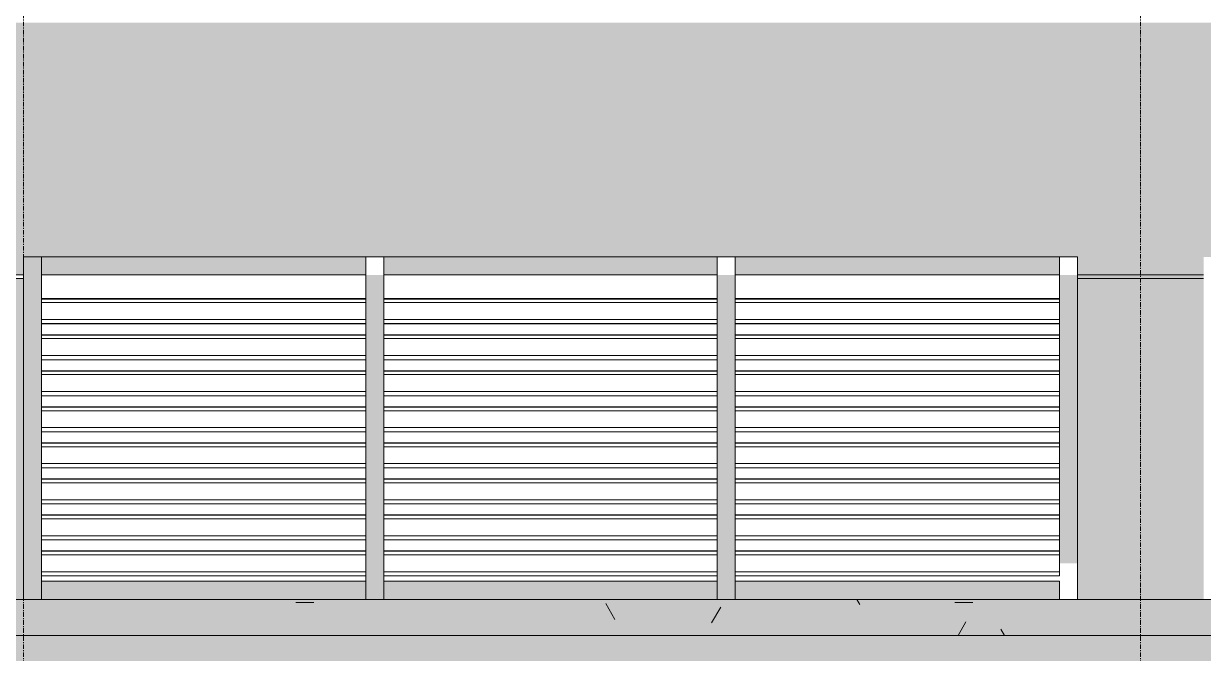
# Model space of a CAD drawing. Header units: millimetres. Extents: x 9199 to 175431, y -4466 to 35300.
# Drawn here: x 108101 to 111376, y 450 to 2197 of the extents above; entities that cross this region are included whole.
import ezdxf

# ---------------------------------------------------------------- set-up
doc = ezdxf.new("R2010")
doc.units = ezdxf.units.MM
doc.linetypes.add('Grid Line', pattern=[22.225, 12.7, -3.175, 3.175, -3.175])
for name, color, linetype, lineweight in [('A-DETL-GENF-2', 9, 'Continuous', 9), ('A-DETL-THIN', 151, 'Continuous', 9), ('A-GLAZ-CWMG', 51, 'Continuous', 9), ('A-WALL', 113, 'Continuous', 9), ('A-WALL-PATT', 111, 'Continuous', 9), ('A-WALL-PATT-2', 111, 'Continuous', 5), ('S-GRID-1', 1, 'Grid Line', 9)]:
    doc.layers.add(name, color=color, linetype=linetype, lineweight=lineweight)

# ---------------------------------------------------------------- blocks, each defined once
blk = doc.blocks.new('Rectangular Mullion - 50 x 100mm-V238-TKCS_MẶT ĐỨNG HƯỚNG TÂY')
at = {"layer": 'A-GLAZ-CWMG'}
blk.add_hatch(color=256, dxfattribs=at).paths.add_polyline_path([(-72986.9, 1500), (-72086.9, 1500), (-72086.9, 1550), (-72986.9, 1550)])
for p, q in [((-72986.9, 1500), (-72986.9, 1550)), ((-72086.9, 1550), (-72086.9, 1500)), ((-72086.9, 1500), (-72986.9, 1500))]:
    blk.add_line(p, q, dxfattribs=at)
blk = doc.blocks.new('Rectangular Mullion - 50 x 100mm-3083501-TKCS_MẶT ĐỨNG HƯỚNG TÂY')
at = {"layer": 'A-GLAZ-CWMG'}
blk.add_hatch(color=256, dxfattribs=at).paths.add_polyline_path([(-72036.9, 1500), (-71111.9, 1500), (-71111.9, 1550), (-72036.9, 1550)])
for p, q in [((-72036.9, 1500), (-72036.9, 1550)), ((-71111.9, 1550), (-71111.9, 1500)), ((-71111.9, 1500), (-72036.9, 1500))]:
    blk.add_line(p, q, dxfattribs=at)
blk = doc.blocks.new('Rectangular Mullion - 50 x 100mm-V239-TKCS_MẶT ĐỨNG HƯỚNG TÂY')
at = {"layer": 'A-GLAZ-CWMG'}
blk.add_hatch(color=256, dxfattribs=at).paths.add_polyline_path([(-70161.9, 600), (-70161.9, 650), (-71061.9, 650), (-71061.9, 600), (-70178.1, 600)])
for p, q in [((-71061.9, 600), (-71061.9, 650)), ((-71061.9, 650), (-70161.9, 650)), ((-70161.9, 650), (-70161.9, 600))]:
    blk.add_line(p, q, dxfattribs=at)
blk = doc.blocks.new('Rectangular Mullion - 50 x 100mm-3083502-TKCS_MẶT ĐỨNG HƯỚNG TÂY')
at = {"layer": 'A-GLAZ-CWMG'}
blk.add_hatch(color=256, dxfattribs=at).paths.add_polyline_path([(-71236.3, 600), (-71111.9, 600), (-71111.9, 650), (-72036.9, 650), (-72036.9, 600)])
for p, q in [((-72036.9, 600), (-72036.9, 650)), ((-72036.9, 650), (-71111.9, 650)), ((-71111.9, 650), (-71111.9, 600))]:
    blk.add_line(p, q, dxfattribs=at)
blk = doc.blocks.new('Rectangular Mullion - 50 x 100mm-V168-TKCS_MẶT ĐỨNG HƯỚNG TÂY')
at = {"layer": 'A-GLAZ-CWMG'}
blk.add_hatch(color=256, dxfattribs=at).paths.add_polyline_path([(-21335.3, 600), (-21335.3, 700), (-21385.3, 700), (-21385.3, 600)])
blk.add_line((-21335.3, 700), (-21335.3, 600), dxfattribs=at)
blk = doc.blocks.new('Rectangular Mullion - 50 x 100mm-V169-TKCS_MẶT ĐỨNG HƯỚNG TÂY')
at = {"layer": 'A-GLAZ-CWMG'}
blk.add_hatch(color=256, dxfattribs=at).paths.add_polyline_path([(-21335.3, 700), (-21335.3, 800), (-21385.3, 800), (-21385.3, 700)])
blk.add_line((-21335.3, 800), (-21335.3, 700), dxfattribs=at)
blk = doc.blocks.new('Rectangular Mullion - 50 x 100mm-3082132-TKCS_MẶT ĐỨNG HƯỚNG TÂY')
at = {"layer": 'A-GLAZ-CWMG'}
blk.add_hatch(color=256, dxfattribs=at).paths.add_polyline_path([(-21335.3, 1500), (-21335.3, 1550), (-21385.3, 1550), (-21385.3, 1500)])
blk.add_line((-21335.3, 1550), (-21335.3, 1500), dxfattribs=at)
blk = doc.blocks.new('Rectangular Mullion - 50 x 100mm-2333212-TKCS_MẶT ĐỨNG HƯỚNG TÂY')
at = {"layer": 'A-GLAZ-CWMG'}
blk.add_hatch(color=256, dxfattribs=at).paths.add_polyline_path([(-17604.9, 700), (-17586.9, 700), (-17586.9, 800), (-17636.9, 800), (-17636.9, 700)])
blk.add_line((-17636.9, 700), (-17636.9, 800), dxfattribs=at)
blk = doc.blocks.new('Rectangular Mullion - MULLION LA SACH-2333351-TKCS_MẶT ĐỨNG HƯỚNG TÂY')
at = {"layer": 'A-GLAZ-CWMG'}
for p, q in [((-70161.9, 734.3), (-71061.9, 734.3)), ((-70161.9, 733.3), (-71061.9, 733.3)), ((-70161.9, 733.2), (-71061.9, 733.2)), ((-70161.9, 723.5), (-71061.9, 723.5)), ((-70161.9, 700), (-70161.9, 676.5)), ((-70161.9, 676.5), (-71061.9, 676.5)), ((-70161.9, 665), (-71061.9, 665)), ((-70161.9, 664.8), (-71061.9, 664.8)), ((-70161.9, 676.5), (-70161.9, 665)), ((-70161.9, 665), (-70161.9, 664.8))]:
    blk.add_line(p, q, dxfattribs=at)
blk = doc.blocks.new('Rectangular Mullion - MULLION LA SACH-3083503-TKCS_MẶT ĐỨNG HƯỚNG TÂY')
at = {"layer": 'A-GLAZ-CWMG'}
for p, q in [((-71111.9, 734.3), (-72036.9, 734.3)), ((-71111.9, 733.3), (-72036.9, 733.3)), ((-71111.9, 733.2), (-72036.9, 733.2)), ((-71111.9, 723.5), (-72036.9, 723.5)), ((-71111.9, 676.5), (-72036.9, 676.5)), ((-71111.9, 665), (-72036.9, 665)), ((-71111.9, 664.8), (-72036.9, 664.8))]:
    blk.add_line(p, q, dxfattribs=at)
blk = doc.blocks.new('Rectangular Mullion - MULLION LA SACH-V240-TKCS_MẶT ĐỨNG HƯỚNG TÂY')
at = {"layer": 'A-GLAZ-CWMG'}
for p, q in [((-72086.9, 734.3), (-72986.9, 734.3)), ((-72086.9, 733.3), (-72986.9, 733.3)), ((-72086.9, 733.2), (-72986.9, 733.2)), ((-72086.9, 723.5), (-72986.9, 723.5)), ((-72086.9, 676.5), (-72986.9, 676.5)), ((-72086.9, 665), (-72986.9, 665)), ((-72086.9, 664.8), (-72986.9, 664.8))]:
    blk.add_line(p, q, dxfattribs=at)
blk = doc.blocks.new('Rectangular Mullion - 50 x 100mm-V171-TKCS_MẶT ĐỨNG HƯỚNG TÂY')
at = {"layer": 'A-GLAZ-CWMG'}
blk.add_hatch(color=256, dxfattribs=at).paths.add_polyline_path([(-18511.5, 600), (-18511.5, 700), (-18561.5, 700), (-18561.5, 600)])
for p, q in [((-18561.5, 700), (-18561.5, 600)), ((-18511.5, 700), (-18511.5, 600))]:
    blk.add_line(p, q, dxfattribs=at)
blk = doc.blocks.new('Rectangular Mullion - 50 x 100mm-2333205-TKCS_MẶT ĐỨNG HƯỚNG TÂY')
at = {"layer": 'A-GLAZ-CWMG'}
blk.add_hatch(color=256, dxfattribs=at).paths.add_polyline_path([(-13113.2, 2100), (-13113.2, 2200), (-13163.2, 2200), (-13163.2, 2100)])
for p, q in [((-13163.2, 2200), (-13163.2, 2100)), ((-13113.2, 2200), (-13113.2, 2100))]:
    blk.add_line(p, q, dxfattribs=at)

msp = doc.modelspace()

# ---------------------------------------------------------------- hatches: boundary and pattern name
at = {"layer": 'A-DETL-GENF-2'}
h = msp.add_hatch(dxfattribs=at)
h.set_pattern_fill('FP_33', color=256, style=0, pattern_type=2)
h.set_pattern_definition([(0, (129582.6, 1200), (725.805, 725.805), [725.805, -725.805]), (0, (129582.6, 1472.2), (725.805, 725.805), [725.805, -725.805]), (0, (129582.6, 1744.35), (725.805, 725.805), [725.805, -725.805]), (90, (129673.3, 1835.1), (-725.805, 725.805), [725.805, -725.805]), (90, (129945.5, 1835.1), (-725.805, 725.805), [725.805, -725.805]), (90, (130217.7, 1835.1), (-725.805, 725.805), [725.805, -725.805])])
h.paths.add_polyline_path([(100378.3, -955.5), (168101.5, -955.5), (168101.5, 500), (100378.3, 500), (100378.3, -407.6)])
at = {"layer": 'A-WALL-PATT'}
h = msp.add_hatch(dxfattribs=at)
h.set_pattern_fill('FP_27', color=256, style=0, pattern_type=2)
h.set_pattern_definition([(0, (129582.6, 1200), (1219.2, 304.8), [50.292, -864.108, 50.292, -864.108, -4876.8]), (0, (129582.6, 1200), (1219.2, 304.8), [-1828.8, 50.292, -1778.508, 50.292, -864.108, -2133.6]), (0, (129582.6, 1200), (1219.2, 304.8), [-4572, 50.292, -559.308, 50.292, -1473.708]), (120, (130039.8, 1352.4), (-873.5645, 903.458), [50.292, -864.108, 50.292, -5740.908]), (120, (130039.8, 1352.4), (-873.5645, 903.458), [-964.692, -864.108, 50.292, -1778.508, -3048]), (120, (130039.8, 1352.4), (-873.5645, 903.458), [-3657.6, 50.292, -864.108, 50.292, -2083.308]), (120, (130039.8, 1352.4), (-873.5645, 903.458), [-4622.292, -559.308, 50.292, -1473.708]), (240, (130192.2, 1962), (-345.6355, -1208.258), [50.292, -864.108, 50.292, -5740.908]), (240, (130192.2, 1962), (-345.6355, -1208.258), [-964.692, -864.108, 50.292, -1778.508, -3048]), (240, (130192.2, 1962), (-345.6355, -1208.258), [-3657.6, 50.292, -864.108, 50.292, -2083.308]), (240, (130192.2, 1962), (-345.6355, -1208.258), [-4622.292, -559.308, 50.292, -1473.708])])
h.paths.add_polyline_path([(119051.8, 500), (119051.8, 600), (106801.2, 600), (106801.2, 500), (118896.4, 500)])
h = msp.add_hatch(dxfattribs=at)
h.set_pattern_fill('FP_28', color=256, style=0, pattern_type=2)
h.set_pattern_definition([(349.695, (119240.804, 869.39), (3657.59817, -609.61005), [68.155, -6747.38]), (0, (119307.86, 857.2), (609.6, 609.6), [67.056, -542.544]), (18.435, (119374.92, 857.2), (1219.1992, 609.6016), [57.832, -1869.893]), (172.875, (119429.78, 875.49), (4267.1994, -609.5991), [49.148, -4865.604]), (174.806, (119381.01, 881.584), (6096.00395, -609.55472), [67.333, -6665.92]), (194.036, (119313.96, 887.68), (-1828.8022, -609.5924), [75.403, -2438.042]), (9.462, (119289.57, 869.39), (3048.00504, 609.5835), [37.08, -3670.97]), (353.66, (119326.15, 875.49), (-4876.8008, 609.5835), [55.202, -5464.96]), (185.711, (119381.01, 869.39), (-5486.3951, -609.63944), [61.264, -6065.139]), (168.69, (119320.05, 863.3), (2438.4, -609.6026), [31.084, -3077.28]), (354.806, (119185.94, 863.296), (-6096.00395, 609.55472), [67.333, -6665.92]), (348.69, (119253, 857.2), (-2438.4, 609.6026), [62.167, -3046.194]), (0, (119313.96, 845), (609.6, 609.6), [73.152, -536.448]), (20.556, (119387.11, 845.01), (3048.0001, 1219.19697), [52.084, -5156.34]), (3.814, (119435.876, 863.296), (8534.40115, 609.58889), [91.643, -9072.654]), (354.806, (119527.316, 869.39), (-6096.00395, 609.55472), [67.333, -6665.92]), (0, (119594.4, 863.3), (609.6, 609.6), [67.056, -542.544]), (5.194, (119051.83, 863.296), (6096.00395, 609.55472), [67.333, -6665.92]), (354.806, (119118.884, 869.39), (-6096.00395, 609.55472), [67.333, -6665.92]), (0, (119051.8, 875.5), (609.6, 609.6), [36.576, -573.024]), (5.194, (119088.404, 875.49), (6096.00395, 609.55472), [67.333, -6665.92]), (0, (119155.46, 881.6), (609.6, 609.6), [60.96, -548.64]), (10.305, (119216.42, 881.584), (-3657.59817, -609.61005), [68.155, -6747.38]), (5.194, (119283.476, 893.776), (6096.00395, 609.55472), [67.333, -6665.92]), (354.806, (119350.53, 899.87), (-6096.00395, 609.55472), [67.333, -6665.92]), (354.806, (119417.59, 893.776), (-6096.00395, 609.55472), [67.333, -6665.92]), (351.87, (119484.644, 887.68), (-3657.60043, 609.5929), [86.21, -4224.312]), (0, (119570, 875.5), (609.6, 609.6), [91.44, -518.16]), (347.471, (119545.604, 509.73), (3047.99888, -609.61085), [56.202, -5564.033]), (354.289, (119600.47, 497.536), (-5486.3951, 609.63944), [61.264, -6065.139]), (8.13, (119545.604, 509.73), (3657.60043, 609.5929), [43.105, -4267.418]), (9.462, (119588.28, 515.82), (3048.00504, 609.5835), [74.16, -3633.892]), (0, (119051.8, 528), (609.6, 609.6), [73.152, -536.448]), (350.538, (119124.98, 528.02), (-3048.005, 609.5835), [37.08, -3670.97]), (201.801, (119161.56, 521.92), (1828.8045, 609.5868), [32.828, -3249.968]), (192.995, (119131.076, 509.73), (5486.39314, 1219.23746), [81.331, -8051.747]), (352.875, (119612.66, 509.73), (-4267.1994, 609.5991), [49.148, -4865.604]), (7.125, (119612.66, 509.73), (4267.1994, 609.5991), [49.148, -4865.604]), (0, (119051.8, 515.8), (609.6, 609.6), [48.768, -560.832]), (194.036, (119100.6, 515.82), (-1828.8022, -609.5924), [50.27, -2463.177]), (356.633, (119185.94, 534.112), (-9753.59439, 609.69188), [103.811, -10277.302]), (357.709, (119289.572, 528.016), (-14630.39665, 609.69909), [152.522, -15099.665]), (3.18, (119441.972, 521.92), (10363.19831, 609.63121), [109.897, -10879.823]), (9.462, (119551.7, 528.02), (3048.00504, 609.5835), [111.242, -3596.81]), (10.305, (119051.83, 473.15), (-3657.59817, -609.61005), [68.155, -6747.38]), (15.945, (119118.884, 485.34), (-2438.4042, -609.58315), [88.76, -4349.196]), (0, (119204.2, 509.7), (609.6, 609.6), [79.248, -530.352]), (351.87, (119283.48, 509.73), (-3657.60043, 609.5929), [86.21, -4224.312]), (3.576, (119368.82, 497.536), (9144.00297, 609.5468), [97.726, -9674.906]), (351.254, (119466.356, 503.63), (4267.20096, -609.58783), [80.18, -7937.856]), (345.964, (119545.6, 491.44), (-1828.8022, 609.5924), [75.403, -2438.042]), (0, (119618.76, 473.15), (609.6, 609.6), [42.672, -566.928]), (174.806, (119185.94, 534.11), (6096.00395, -609.55472), [134.665, -6598.587]), (355.236, (119051.83, 570.69), (-6705.59647, 609.64143), [146.811, -7193.745]), (0, (119198.13, 558.5), (609.6, 609.6), [140.208, -469.392]), (4.086, (119338.34, 558.496), (7924.79503, 609.65274), [171.123, -8385.02]), (0, (119509, 570.7), (609.6, 609.6), [152.4, -457.2]), (7.125, (119051.83, 442.67), (4267.1994, 609.5991), [147.443, -4767.31]), (6.34, (119198.13, 460.96), (4876.8008, 609.5835), [110.403, -5409.758]), (357.51, (119307.86, 473.152), (-13411.196973, 609.70439), [140.34, -13893.706]), (353.48, (119448.068, 467.056), (-15849.59217, 1828.855172), [214.749, -21260.135]), (3.013, (119051.83, 838.912), (10972.79715, 609.6408), [115.984, -11482.446]), (351.87, (119167.65, 845.01), (-3657.60043, 609.5929), [129.316, -4181.208]), (357.614, (119295.668, 826.72), (-14020.79943, 609.613717), [146.431, -14496.664]), (10.62, (119441.972, 820.624), (-6705.59246, -1219.23973), [99.236, -9824.334]), (0, (119539.5, 838.9), (609.6, 609.6), [121.92, -487.68]), (356.82, (119051.83, 912.064), (-10363.19831, 609.63121), [109.897, -10879.823]), (6.009, (119161.556, 905.968), (-6095.99899, -609.599175), [116.464, -11529.929]), (6.71, (119277.38, 918.16), (-5486.39734, -609.61573), [104.346, -10330.325]), (354.289, (119381.01, 930.35), (-5486.3951, 609.63944), [122.528, -6003.877]), (347.905, (119502.932, 918.16), (-5486.39487, 1219.22295), [87.281, -8640.862]), (9.462, (119588.28, 899.87), (3048.00504, 609.5835), [74.16, -3633.892]), (3.814, (119051.83, 796.24), (8534.40115, 609.58889), [91.643, -9072.654]), (347.196, (119143.268, 802.336), (-7924.80896, 1828.76326), [137.532, -13615.67]), (0, (119277.4, 771.86), (609.6, 609.6), [152.4, -457.2]), (5.44, (119429.78, 771.856), (-6705.60249, -609.56085), [128.595, -12730.932]), (6.71, (119557.796, 784.048), (-5486.397345, -609.61573), [104.346, -10330.325]), (0, (119051.8, 954.74), (609.6, 609.6), [103.632, -505.968]), (8.13, (119155.46, 954.74), (3657.60043, 609.5929), [172.42, -4138.102]), (357.614, (119326.148, 979.12), (-14020.79943, 609.613717), [146.431, -14496.664]), (354.472, (119472.452, 973.024), (12801.59101, -1219.302898), [189.859, -18796.025]), (6.843, (119051.828, 400), (-10363.195037, -1219.241277), [153.494, -15195.842]), (0, (119204.2, 418.3), (609.6, 609.6), [170.688, -438.912]), (356.348, (119374.916, 418.288), (-18897.604963, 1219.126665), [287.095, -28422.422]), (0, (119051.8, 613.36), (609.6, 609.6), [146.304, -463.296]), (4.764, (119198.13, 613.36), (6705.59647, 609.64143), [146.811, -7193.745]), (358.152, (119344.436, 625.552), (-18287.996238, 609.724117), [189.074, -18718.355]), (357.274, (119533.412, 619.456), (-12192.004244, 609.53415), [128.161, -12687.945]), (354.806, (119051.83, 710.896), (-6096.00395, 609.55472), [134.665, -6598.587]), (0, (119185.94, 698.7), (609.6, 609.6), [195.072, -414.528]), (1.909, (119381.012, 698.704), (17678.40105, 609.553228), [182.982, -18115.176]), (3.576, (119563.892, 704.8), (9144.00297, 609.5468), [97.726, -9674.906])])
h.paths.add_polyline_path([(119051.8, 500), (119051.8, 600), (106801.2, 600), (106801.2, 500), (118896.4, 500)])
at = {"layer": 'A-WALL-PATT-2'}
h = msp.add_hatch(color=256, dxfattribs=at)
h.paths.add_polyline_path([(107897.9, 600), (108101.3, 600), (108101.3, 1490), (107897.9, 1490), (107897.9, 688.4)])
h.paths.add_polyline_path([(111026.2, 600), (111376.4, 600), (111376.4, 1490), (111026.2, 1490), (111026.2, 688.4)])
h.paths.add_polyline_path([(111026.2, 1500), (111376.4, 1500), (111376.4, 1550), (116104.9, 1550), (116104.9, 2200), (107897.9, 2200), (107897.9, 1500), (108101.3, 1500), (108101.3, 1550), (111026.2, 1550)])
msp.add_hatch(color=256, dxfattribs=at).paths.add_polyline_path([(111026.2, 1490), (111376.4, 1490), (111376.4, 1500), (111026.2, 1500)])

# ---------------------------------------------------------------- linework, layer by layer
at = {"layer": 'A-DETL-THIN'}
msp.add_line((168101.5, 500), (100378.3, 500), dxfattribs=at)
at = {"layer": 'A-WALL'}
for p, q in [((108101.3, 600), (108101.3, 1550)), ((108101.3, 1550), (111026.2, 1550)), ((111026.2, 1550), (111026.2, 600)), ((107751.3, 1500), (108101.3, 1500)), ((108101.3, 1490), (107751.3, 1490)), ((111026.2, 1500), (111376.4, 1500)), ((111376.4, 1490), (111026.2, 1490)), ((140751.8, 600), (101791.2, 600))]:
    msp.add_line(p, q, dxfattribs=at)
at = {"layer": 'S-GRID-1'}
for p, q in [((108101.3, 634.2), (108101.3, 30542.5)), ((111201.2, 634.2), (111201.2, 30542.5)), ((108101.3, -3115.8), (108101.3, 634.2)), ((111201.2, -3115.8), (111201.2, 634.2))]:
    msp.add_line(p, q, dxfattribs=at)

# ---------------------------------------------------------------- block references
at = {"layer": 'A-GLAZ-CWMG'}
for name, p in [('Rectangular Mullion - 50 x 100mm-3082132-TKCS_MẶT ĐỨNG HƯỚNG TÂY', (129486.6, 0)), ('Rectangular Mullion - 50 x 100mm-V238-TKCS_MẶT ĐỨNG HƯỚNG TÂY', (181138.2, 0)), ('Rectangular Mullion - 50 x 100mm-3083501-TKCS_MẶT ĐỨNG HƯỚNG TÂY', (181138.2, 0)), ('Rectangular Mullion - 50 x 100mm-V238-TKCS_MẶT ĐỨNG HƯỚNG TÂY', (183063.1, 0)), ('Rectangular Mullion - 50 x 100mm-V169-TKCS_MẶT ĐỨNG HƯỚNG TÂY', (129486.6, 700)), ('Rectangular Mullion - 50 x 100mm-2333205-TKCS_MẶT ĐỨNG HƯỚNG TÂY', (122214.5, -700)), ('Rectangular Mullion - 50 x 100mm-2333205-TKCS_MẶT ĐỨNG HƯỚNG TÂY', (123189.5, -700)), ('Rectangular Mullion - 50 x 100mm-2333212-TKCS_MẶT ĐỨNG HƯỚNG TÂY', (128613.2, 700)), ('Rectangular Mullion - MULLION LA SACH-V240-TKCS_MẶT ĐỨNG HƯỚNG TÂY', (181138.2, 700)), ('Rectangular Mullion - MULLION LA SACH-3083503-TKCS_MẶT ĐỨNG HƯỚNG TÂY', (181138.2, 700)), ('Rectangular Mullion - MULLION LA SACH-V240-TKCS_MẶT ĐỨNG HƯỚNG TÂY', (183063.1, 700)), ('Rectangular Mullion - 50 x 100mm-V169-TKCS_MẶT ĐỨNG HƯỚNG TÂY', (129486.6, 600)), ('Rectangular Mullion - 50 x 100mm-2333205-TKCS_MẶT ĐỨNG HƯỚNG TÂY', (122214.5, -800)), ('Rectangular Mullion - 50 x 100mm-2333205-TKCS_MẶT ĐỨNG HƯỚNG TÂY', (123189.5, -800)), ('Rectangular Mullion - 50 x 100mm-2333212-TKCS_MẶT ĐỨNG HƯỚNG TÂY', (128613.2, 600)), ('Rectangular Mullion - MULLION LA SACH-V240-TKCS_MẶT ĐỨNG HƯỚNG TÂY', (181138.2, 600)), ('Rectangular Mullion - MULLION LA SACH-3083503-TKCS_MẶT ĐỨNG HƯỚNG TÂY', (181138.2, 600)), ('Rectangular Mullion - MULLION LA SACH-V240-TKCS_MẶT ĐỨNG HƯỚNG TÂY', (183063.1, 600)), ('Rectangular Mullion - 50 x 100mm-V169-TKCS_MẶT ĐỨNG HƯỚNG TÂY', (129486.6, 500)), ('Rectangular Mullion - 50 x 100mm-2333205-TKCS_MẶT ĐỨNG HƯỚNG TÂY', (122214.5, -900)), ('Rectangular Mullion - 50 x 100mm-2333205-TKCS_MẶT ĐỨNG HƯỚNG TÂY', (123189.5, -900)), ('Rectangular Mullion - 50 x 100mm-2333212-TKCS_MẶT ĐỨNG HƯỚNG TÂY', (128613.2, 500)), ('Rectangular Mullion - MULLION LA SACH-V240-TKCS_MẶT ĐỨNG HƯỚNG TÂY', (181138.2, 500)), ('Rectangular Mullion - MULLION LA SACH-3083503-TKCS_MẶT ĐỨNG HƯỚNG TÂY', (181138.2, 500)), ('Rectangular Mullion - MULLION LA SACH-V240-TKCS_MẶT ĐỨNG HƯỚNG TÂY', (183063.1, 500)), ('Rectangular Mullion - 50 x 100mm-V169-TKCS_MẶT ĐỨNG HƯỚNG TÂY', (129486.6, 400)), ('Rectangular Mullion - 50 x 100mm-2333205-TKCS_MẶT ĐỨNG HƯỚNG TÂY', (122214.5, -1000)), ('Rectangular Mullion - 50 x 100mm-2333205-TKCS_MẶT ĐỨNG HƯỚNG TÂY', (123189.5, -1000)), ('Rectangular Mullion - 50 x 100mm-2333212-TKCS_MẶT ĐỨNG HƯỚNG TÂY', (128613.2, 400)), ('Rectangular Mullion - MULLION LA SACH-V240-TKCS_MẶT ĐỨNG HƯỚNG TÂY', (181138.2, 400)), ('Rectangular Mullion - MULLION LA SACH-3083503-TKCS_MẶT ĐỨNG HƯỚNG TÂY', (181138.2, 400)), ('Rectangular Mullion - MULLION LA SACH-V240-TKCS_MẶT ĐỨNG HƯỚNG TÂY', (183063.1, 400)), ('Rectangular Mullion - 50 x 100mm-V169-TKCS_MẶT ĐỨNG HƯỚNG TÂY', (129486.6, 300)), ('Rectangular Mullion - 50 x 100mm-2333205-TKCS_MẶT ĐỨNG HƯỚNG TÂY', (122214.5, -1100)), ('Rectangular Mullion - 50 x 100mm-2333205-TKCS_MẶT ĐỨNG HƯỚNG TÂY', (123189.5, -1100)), ('Rectangular Mullion - 50 x 100mm-2333212-TKCS_MẶT ĐỨNG HƯỚNG TÂY', (128613.2, 300)), ('Rectangular Mullion - MULLION LA SACH-V240-TKCS_MẶT ĐỨNG HƯỚNG TÂY', (181138.2, 300)), ('Rectangular Mullion - MULLION LA SACH-3083503-TKCS_MẶT ĐỨNG HƯỚNG TÂY', (181138.2, 300)), ('Rectangular Mullion - MULLION LA SACH-V240-TKCS_MẶT ĐỨNG HƯỚNG TÂY', (183063.1, 300)), ('Rectangular Mullion - 50 x 100mm-V169-TKCS_MẶT ĐỨNG HƯỚNG TÂY', (129486.6, 200)), ('Rectangular Mullion - 50 x 100mm-2333205-TKCS_MẶT ĐỨNG HƯỚNG TÂY', (122214.5, -1200)), ('Rectangular Mullion - 50 x 100mm-2333205-TKCS_MẶT ĐỨNG HƯỚNG TÂY', (123189.5, -1200)), ('Rectangular Mullion - 50 x 100mm-2333212-TKCS_MẶT ĐỨNG HƯỚNG TÂY', (128613.2, 200)), ('Rectangular Mullion - MULLION LA SACH-V240-TKCS_MẶT ĐỨNG HƯỚNG TÂY', (181138.2, 200)), ('Rectangular Mullion - MULLION LA SACH-3083503-TKCS_MẶT ĐỨNG HƯỚNG TÂY', (181138.2, 200)), ('Rectangular Mullion - MULLION LA SACH-V240-TKCS_MẶT ĐỨNG HƯỚNG TÂY', (183063.1, 200)), ('Rectangular Mullion - 50 x 100mm-V169-TKCS_MẶT ĐỨNG HƯỚNG TÂY', (129486.6, 100)), ('Rectangular Mullion - 50 x 100mm-2333205-TKCS_MẶT ĐỨNG HƯỚNG TÂY', (122214.5, -1300)), ('Rectangular Mullion - 50 x 100mm-2333205-TKCS_MẶT ĐỨNG HƯỚNG TÂY', (123189.5, -1300)), ('Rectangular Mullion - 50 x 100mm-2333212-TKCS_MẶT ĐỨNG HƯỚNG TÂY', (128613.2, 100)), ('Rectangular Mullion - MULLION LA SACH-V240-TKCS_MẶT ĐỨNG HƯỚNG TÂY', (181138.2, 100)), ('Rectangular Mullion - MULLION LA SACH-3083503-TKCS_MẶT ĐỨNG HƯỚNG TÂY', (181138.2, 100)), ('Rectangular Mullion - MULLION LA SACH-V240-TKCS_MẶT ĐỨNG HƯỚNG TÂY', (183063.1, 100)), ('Rectangular Mullion - 50 x 100mm-V169-TKCS_MẶT ĐỨNG HƯỚNG TÂY', (129486.6, 0)), ('Rectangular Mullion - 50 x 100mm-2333205-TKCS_MẶT ĐỨNG HƯỚNG TÂY', (122214.5, -1400)), ('Rectangular Mullion - 50 x 100mm-2333205-TKCS_MẶT ĐỨNG HƯỚNG TÂY', (123189.5, -1400)), ('Rectangular Mullion - 50 x 100mm-2333212-TKCS_MẶT ĐỨNG HƯỚNG TÂY', (128613.2, 0)), ('Rectangular Mullion - MULLION LA SACH-V240-TKCS_MẶT ĐỨNG HƯỚNG TÂY', (181138.2, 0)), ('Rectangular Mullion - MULLION LA SACH-3083503-TKCS_MẶT ĐỨNG HƯỚNG TÂY', (181138.2, 0)), ('Rectangular Mullion - MULLION LA SACH-2333351-TKCS_MẶT ĐỨNG HƯỚNG TÂY', (181138.2, 0)), ('Rectangular Mullion - 50 x 100mm-V168-TKCS_MẶT ĐỨNG HƯỚNG TÂY', (129486.6, 0)), ('Rectangular Mullion - 50 x 100mm-V171-TKCS_MẶT ĐỨNG HƯỚNG TÂY', (127612.8, 0)), ('Rectangular Mullion - 50 x 100mm-V171-TKCS_MẶT ĐỨNG HƯỚNG TÂY', (128587.8, 0)), ('Rectangular Mullion - 50 x 100mm-V239-TKCS_MẶT ĐỨNG HƯỚNG TÂY', (179213.2, 0)), ('Rectangular Mullion - 50 x 100mm-3083502-TKCS_MẶT ĐỨNG HƯỚNG TÂY', (181138.2, 0)), ('Rectangular Mullion - 50 x 100mm-V239-TKCS_MẶT ĐỨNG HƯỚNG TÂY', (181138.2, 0))]:
    msp.add_blockref(name, p, dxfattribs=at)

doc.saveas('drawing.dxf')
